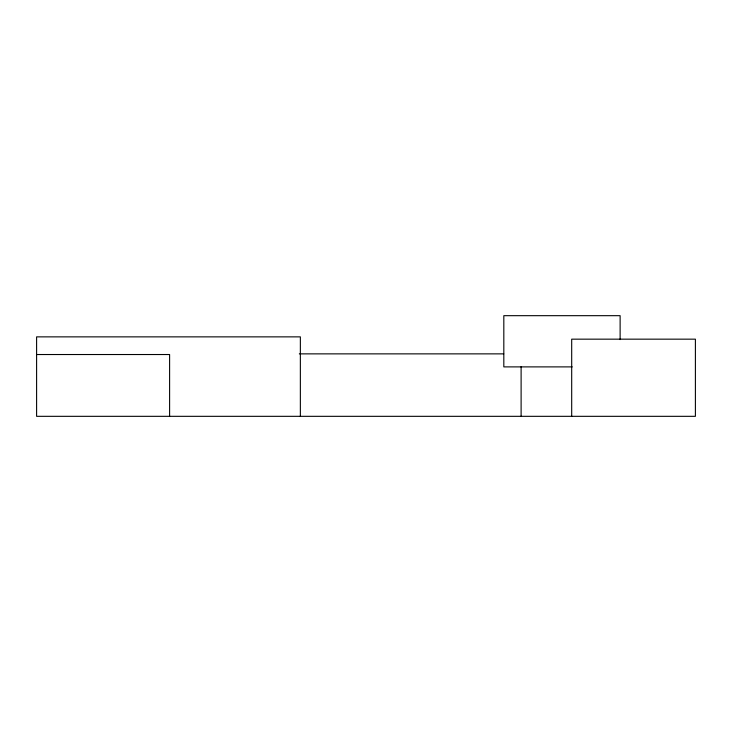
<?xml version="1.0" encoding="UTF-8"?>
<svg xmlns="http://www.w3.org/2000/svg" width="732" height="732" viewBox="0 0 732 732"><rect width="100%" height="100%" fill="white"/><g stroke="black" fill="none" stroke-linecap="round" stroke-linejoin="round"><path stroke-width="1.1" d="M299.333 353.867L503.726 353.867M36.6 354.526L169.604 354.526L169.604 416.325M572.232 366.888L503.817 366.888L503.817 315.675L620.123 315.675L620.123 339.575M571.692 416.325L571.692 339.163L695.4 339.163L695.4 416.325L36.6 416.325L36.6 336.866L300.358 336.866L300.358 416.325M521.111 366.732L521.111 416.325"/></g></svg>
